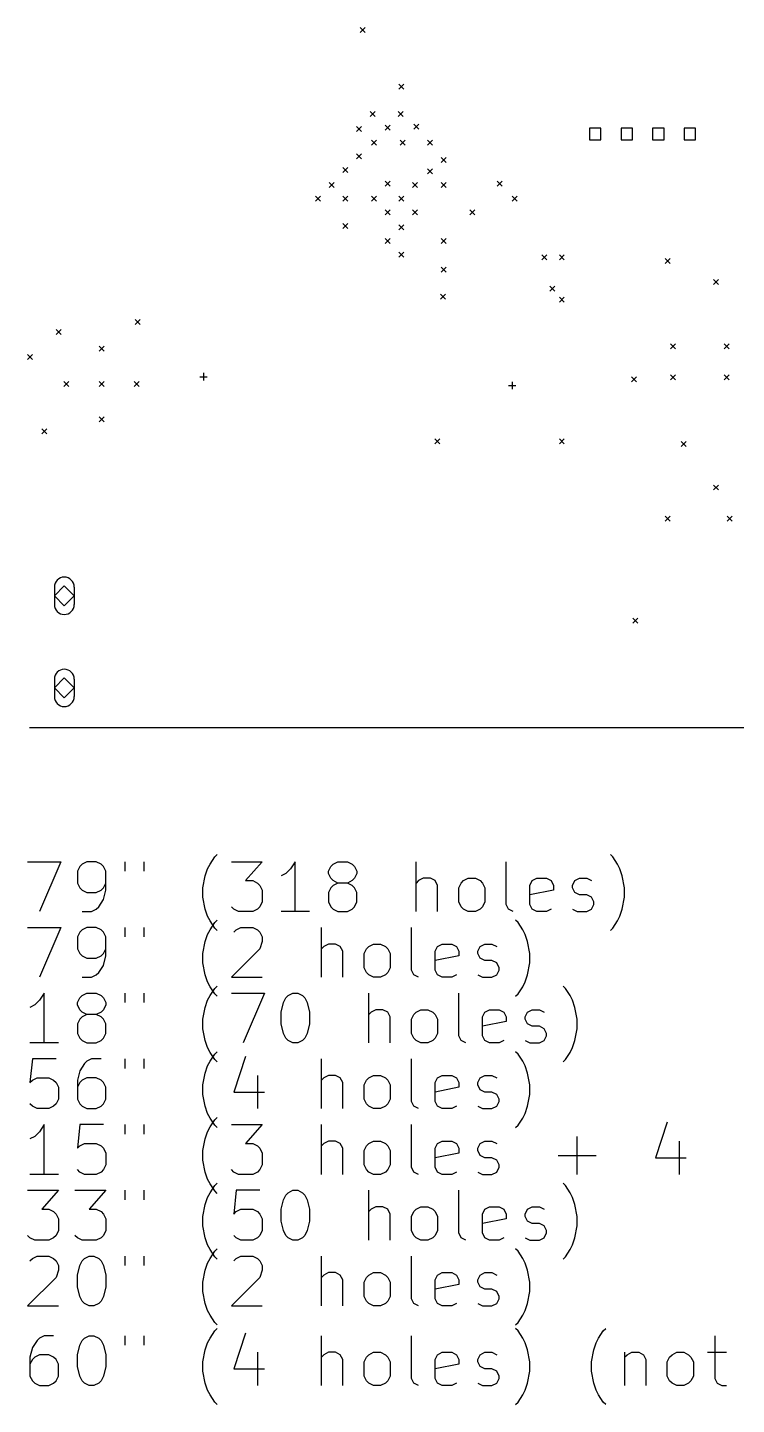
# Model space of a CAD drawing. Extents: x -2 to 85, y -27 to 85.
# Drawn here: x 28 to 56.5, y -27.2 to 28.1 of the extents above; entities that cross this region are included whole.
import ezdxf

# ---------------------------------------------------------------- set-up
doc = ezdxf.new("R2010")
doc.units = 0
doc.layers.add('BLACK', color=7, linetype='CONTINUOUS')

msp = doc.modelspace()

# ---------------------------------------------------------------- linework, layer by layer
at = {"layer": 'BLACK', "linetype": 'CONTINUOUS'}
for p, q in [((41.4, 28.125), (41.6, 27.925)), ((41.6, 28.125), (41.4, 27.925)), ((42.95, 25.85), (43.15, 25.65)), ((43.15, 25.85), (42.95, 25.65)), ((41.8, 24.75), (42, 24.55)), ((42, 24.75), (41.8, 24.55)), ((42.9265, 24.7503), (43.1265, 24.5503)), ((43.1265, 24.7503), (42.9265, 24.5503)), ((41.25, 24.15), (41.45, 23.95)), ((41.45, 24.15), (41.25, 23.95)), ((42.4, 24.2), (42.6, 24)), ((42.6, 24.2), (42.4, 24)), ((43.5563, 24.2382), (43.7563, 24.0382)), ((43.7563, 24.2382), (43.5563, 24.0382)), ((51.0698, 24.0798), (50.6102, 24.0798)), ((50.6102, 24.0798), (50.6102, 23.6202)), ((51.0698, 23.6202), (51.0698, 24.0798)), ((52.3398, 24.0798), (51.8802, 24.0798)), ((51.8802, 24.0798), (51.8802, 23.6202)), ((52.3398, 23.6202), (52.3398, 24.0798)), ((53.6098, 24.0798), (53.1502, 24.0798)), ((53.1502, 24.0798), (53.1502, 23.6202)), ((53.6098, 23.6202), (53.6098, 24.0798)), ((54.8798, 24.0798), (54.4202, 24.0798)), ((54.4202, 24.0798), (54.4202, 23.6202)), ((54.8798, 23.6202), (54.8798, 24.0798)), ((41.85, 23.6), (42.05, 23.4)), ((42.05, 23.6), (41.85, 23.4)), ((43, 23.6), (43.2, 23.4)), ((43.2, 23.6), (43, 23.4)), ((44.0993, 23.5993), (44.2993, 23.3993)), ((44.2993, 23.5993), (44.0993, 23.3993)), ((50.6102, 23.6202), (51.0698, 23.6202)), ((51.8802, 23.6202), (52.3398, 23.6202)), ((53.1502, 23.6202), (53.6098, 23.6202)), ((54.4202, 23.6202), (54.8798, 23.6202)), ((41.25, 23.05), (41.45, 22.85)), ((41.45, 23.05), (41.25, 22.85)), ((44.65, 22.9), (44.85, 22.7)), ((44.85, 22.9), (44.65, 22.7)), ((40.7, 22.5), (40.9, 22.3)), ((40.9, 22.5), (40.7, 22.3)), ((44.1, 22.45), (44.3, 22.25)), ((44.3, 22.45), (44.1, 22.25)), ((40.15, 21.9), (40.35, 21.7)), ((40.35, 21.9), (40.15, 21.7)), ((42.4, 21.95), (42.6, 21.75)), ((42.6, 21.95), (42.4, 21.75)), ((43.5, 21.9), (43.7, 21.7)), ((43.7, 21.9), (43.5, 21.7)), ((44.65, 21.9), (44.85, 21.7)), ((44.85, 21.9), (44.65, 21.7)), ((46.9, 21.95), (47.1, 21.75)), ((47.1, 21.95), (46.9, 21.75)), ((39.6, 21.35), (39.8, 21.15)), ((39.8, 21.35), (39.6, 21.15)), ((40.7, 21.35), (40.9, 21.15)), ((40.9, 21.35), (40.7, 21.15)), ((41.85, 21.35), (42.05, 21.15)), ((42.05, 21.35), (41.85, 21.15)), ((42.95, 21.35), (43.15, 21.15)), ((43.15, 21.35), (42.95, 21.15)), ((47.5, 21.35), (47.7, 21.15)), ((47.7, 21.35), (47.5, 21.15)), ((42.4, 20.8), (42.6, 20.6)), ((42.6, 20.8), (42.4, 20.6)), ((43.5, 20.8), (43.7, 20.6)), ((43.7, 20.8), (43.5, 20.6)), ((45.8, 20.8), (46, 20.6)), ((46, 20.8), (45.8, 20.6)), ((40.7, 20.25), (40.9, 20.05)), ((40.9, 20.25), (40.7, 20.05)), ((42.95, 20.2), (43.15, 20)), ((43.15, 20.2), (42.95, 20)), ((42.4, 19.65), (42.6, 19.45)), ((42.6, 19.65), (42.4, 19.45)), ((44.65, 19.65), (44.85, 19.45)), ((44.85, 19.65), (44.65, 19.45)), ((42.95, 19.1), (43.15, 18.9)), ((43.15, 19.1), (42.95, 18.9)), ((48.7, 18.9923), (48.9, 18.7923)), ((48.9, 18.9923), (48.7, 18.7923)), ((49.4, 18.9923), (49.6, 18.7923)), ((49.6, 18.9923), (49.4, 18.7923)), ((53.65, 18.85), (53.85, 18.65)), ((53.85, 18.85), (53.65, 18.65)), ((44.65, 18.5), (44.85, 18.3)), ((44.85, 18.5), (44.65, 18.3)), ((49.0204, 17.7339), (49.2204, 17.5339)), ((49.2204, 17.7339), (49.0204, 17.5339)), ((55.6, 18), (55.8, 17.8)), ((55.8, 18), (55.6, 17.8)), ((44.6212, 17.4208), (44.8212, 17.2208)), ((44.8212, 17.4208), (44.6212, 17.2208)), ((49.4, 17.3), (49.6, 17.1)), ((49.6, 17.3), (49.4, 17.1)), ((32.35, 16.4), (32.55, 16.2)), ((32.55, 16.4), (32.35, 16.2)), ((29.1777, 16), (29.3777, 15.8)), ((29.3777, 16), (29.1777, 15.8)), ((28.0219, 14.9908), (28.2219, 14.7908)), ((28.2219, 14.9908), (28.0219, 14.7908)), ((30.8968, 15.321), (31.0968, 15.121)), ((31.0968, 15.321), (30.8968, 15.121)), ((53.875, 15.425), (54.075, 15.225)), ((54.075, 15.425), (53.875, 15.225)), ((56.025, 15.425), (56.225, 15.225)), ((56.225, 15.425), (56.025, 15.225)), ((29.4826, 13.9068), (29.6826, 13.7068)), ((29.6826, 13.9068), (29.4826, 13.7068)), ((30.8968, 13.9068), (31.0968, 13.7068)), ((31.0968, 13.9068), (30.8968, 13.7068)), ((32.311, 13.9068), (32.511, 13.7068)), ((32.511, 13.9068), (32.311, 13.7068)), ((34.95, 14.1), (35.25, 14.1)), ((35.1, 14.25), (35.1, 13.95)), ((47.5, 13.9), (47.5, 13.6)), ((52.3027, 14.1), (52.5027, 13.9)), ((52.5027, 14.1), (52.3027, 13.9)), ((53.875, 14.175), (54.075, 13.975)), ((54.075, 14.175), (53.875, 13.975)), ((56.025, 14.175), (56.225, 13.975)), ((56.225, 14.175), (56.025, 13.975)), ((47.35, 13.75), (47.65, 13.75)), ((30.8968, 12.4925), (31.0968, 12.2925)), ((31.0968, 12.4925), (30.8968, 12.2925)), ((28.6, 12), (28.8, 11.8)), ((28.8, 12), (28.6, 11.8)), ((44.4, 11.6), (44.6, 11.4)), ((44.6, 11.6), (44.4, 11.4)), ((49.4, 11.6), (49.6, 11.4)), ((49.6, 11.6), (49.4, 11.4)), ((54.3, 11.5), (54.5, 11.3)), ((54.5, 11.5), (54.3, 11.3)), ((55.6, 9.75), (55.8, 9.55)), ((55.8, 9.75), (55.6, 9.55)), ((53.65, 8.5), (53.85, 8.3)), ((53.85, 8.5), (53.65, 8.3)), ((56.15, 8.5), (56.35, 8.3)), ((56.35, 8.5), (56.15, 8.3)), ((29.5, 5.7), (29.1, 5.3)), ((29.1, 5.65), (29.1, 4.95)), ((29.9, 5.3), (29.5, 5.7)), ((29.9, 5.65), (29.9, 4.95)), ((29.1, 5.3), (29.5, 4.9)), ((29.5, 4.9), (29.9, 5.3)), ((52.35, 4.4), (52.55, 4.2)), ((52.55, 4.4), (52.35, 4.2)), ((29.5, 2), (29.1, 1.6)), ((29.1, 1.95), (29.1, 1.25)), ((29.9, 1.6), (29.5, 2)), ((29.9, 1.95), (29.9, 1.25)), ((29.1, 1.6), (29.5, 1.2)), ((29.5, 1.2), (29.9, 1.6)), ((81, 0), (28.1, 0)), ((28.025, -5.37976), (29.3583, -5.37976)), ((29.3583, -5.37976), (28.5012, -7.37976)), ((30.2155, -5.475), (30.1202, -5.57024)), ((30.406, -5.37976), (30.2155, -5.475)), ((30.7869, -5.37976), (30.406, -5.37976)), ((30.9774, -5.475), (30.7869, -5.37976)), ((31.0726, -5.57024), (30.9774, -5.475)), ((31.9298, -5.37976), (31.9298, -5.76071)), ((32.6917, -5.37976), (32.6917, -5.76071)), ((35.2631, -5.66548), (35.3583, -5.475)), ((35.3583, -5.475), (35.5488, -5.18928)), ((35.5488, -5.18928), (35.644, -5.09405)), ((36.2155, -5.37976), (37.4536, -5.37976)), ((37.4536, -5.37976), (36.7869, -6.14167)), ((38.7869, -5.37976), (38.5964, -5.66548)), ((38.7869, -7.37976), (38.7869, -5.37976)), ((40.2155, -5.57024), (40.3107, -5.475)), ((40.3107, -5.475), (40.5012, -5.37976)), ((40.5012, -5.37976), (40.8821, -5.37976)), ((40.8821, -5.37976), (41.0726, -5.475)), ((41.0726, -5.475), (41.1679, -5.57024)), ((43.644, -7.37976), (43.644, -5.37976)), ((47.2631, -7.09405), (47.2631, -5.37976)), ((51.5488, -5.18928), (51.4536, -5.09405)), ((51.7393, -5.475), (51.5488, -5.18928)), ((51.8345, -5.66548), (51.7393, -5.475)), ((30.1202, -5.57024), (30.025, -5.76071)), ((30.025, -5.76071), (30.025, -6.2369)), ((31.1679, -5.76071), (31.0726, -5.57024)), ((31.1679, -6.52262), (31.1679, -5.76071)), ((35.0726, -6.42738), (35.1679, -5.95119)), ((35.1679, -5.95119), (35.2631, -5.66548)), ((38.406, -5.85595), (38.2155, -5.95119)), ((38.5964, -5.66548), (38.406, -5.85595)), ((40.1202, -5.76071), (40.2155, -5.57024)), ((40.1202, -5.85595), (40.1202, -5.76071)), ((40.2155, -6.04643), (40.1202, -5.85595)), ((40.3107, -6.14167), (40.2155, -6.04643)), ((41.1679, -6.04643), (41.0726, -6.14167)), ((41.1679, -5.57024), (41.2631, -5.76071)), ((41.2631, -5.85595), (41.1679, -6.04643)), ((41.2631, -5.76071), (41.2631, -5.85595)), ((43.9298, -6.04643), (43.7393, -6.14167)), ((44.2155, -6.04643), (43.9298, -6.04643)), ((44.406, -6.14167), (44.2155, -6.04643)), ((45.5488, -6.14167), (45.7393, -6.04643)), ((45.7393, -6.04643), (46.025, -6.04643)), ((46.025, -6.04643), (46.2155, -6.14167)), ((48.3107, -6.14167), (48.5012, -6.04643)), ((48.5012, -6.04643), (48.8821, -6.04643)), ((48.8821, -6.04643), (49.0726, -6.14167)), ((50.025, -6.14167), (50.2155, -6.04643)), ((50.2155, -6.04643), (50.5012, -6.04643)), ((50.5012, -6.04643), (50.6917, -6.14167)), ((51.9298, -5.95119), (51.8345, -5.66548)), ((52.025, -6.42738), (51.9298, -5.95119)), ((30.025, -6.2369), (30.1202, -6.42738)), ((30.1202, -6.42738), (30.2155, -6.52262)), ((30.2155, -6.52262), (30.406, -6.61786)), ((30.406, -6.61786), (30.7869, -6.61786)), ((30.7869, -6.61786), (30.9774, -6.52262)), ((30.9774, -6.52262), (31.0726, -6.42738)), ((31.0726, -6.42738), (31.1679, -6.2369)), ((31.0726, -6.90357), (31.1679, -6.52262)), ((35.0726, -6.80833), (35.0726, -6.42738)), ((36.7869, -6.14167), (37.0726, -6.14167)), ((37.0726, -6.14167), (37.2631, -6.2369)), ((37.2631, -6.2369), (37.3583, -6.33214)), ((37.3583, -6.33214), (37.4536, -6.52262)), ((37.4536, -6.52262), (37.4536, -6.99881)), ((40.2155, -6.42738), (40.1202, -6.61786)), ((40.1202, -6.61786), (40.1202, -6.99881)), ((40.3107, -6.33214), (40.2155, -6.42738)), ((40.5012, -6.2369), (40.3107, -6.14167)), ((40.5012, -6.2369), (40.3107, -6.33214)), ((40.8821, -6.2369), (40.5012, -6.2369)), ((41.0726, -6.14167), (40.8821, -6.2369)), ((41.0726, -6.33214), (40.8821, -6.2369)), ((41.1679, -6.42738), (41.0726, -6.33214)), ((41.2631, -6.61786), (41.1679, -6.42738)), ((41.2631, -6.99881), (41.2631, -6.61786)), ((43.7393, -6.14167), (43.644, -6.2369)), ((44.5012, -6.33214), (44.406, -6.14167)), ((44.5012, -7.37976), (44.5012, -6.33214)), ((45.3583, -6.42738), (45.4536, -6.2369)), ((45.3583, -6.99881), (45.3583, -6.42738)), ((45.4536, -6.2369), (45.5488, -6.14167)), ((46.2155, -6.14167), (46.3107, -6.2369)), ((46.3107, -6.2369), (46.406, -6.42738)), ((46.406, -6.42738), (46.406, -6.99881)), ((48.2155, -6.33214), (48.3107, -6.14167)), ((48.2155, -7.09405), (48.2155, -6.33214)), ((49.1679, -6.52262), (48.2155, -6.7131)), ((49.0726, -6.14167), (49.1679, -6.33214)), ((49.1679, -6.33214), (49.1679, -6.52262)), ((49.9298, -6.33214), (50.025, -6.14167)), ((49.9298, -6.42738), (49.9298, -6.33214)), ((50.025, -6.61786), (49.9298, -6.42738)), ((50.2155, -6.7131), (50.025, -6.61786)), ((52.025, -6.80833), (52.025, -6.42738)), ((30.7869, -7.28452), (30.8821, -7.18928)), ((30.8821, -7.18928), (31.0726, -6.90357)), ((35.1679, -7.28452), (35.0726, -6.80833)), ((36.3107, -7.28452), (36.2155, -7.18928)), ((37.3583, -7.18928), (37.2631, -7.28452)), ((37.4536, -6.99881), (37.3583, -7.18928)), ((40.1202, -6.99881), (40.2155, -7.18928)), ((40.2155, -7.18928), (40.3107, -7.28452)), ((41.0726, -7.28452), (41.1679, -7.18928)), ((41.1679, -7.18928), (41.2631, -6.99881)), ((45.4536, -7.18928), (45.3583, -6.99881)), ((45.5488, -7.28452), (45.4536, -7.18928)), ((46.3107, -7.18928), (46.2155, -7.28452)), ((46.406, -6.99881), (46.3107, -7.18928)), ((47.3583, -7.28452), (47.2631, -7.09405)), ((48.3107, -7.28452), (48.2155, -7.09405)), ((50.5012, -6.7131), (50.2155, -6.7131)), ((50.6917, -6.80833), (50.5012, -6.7131)), ((50.7869, -6.99881), (50.6917, -6.80833)), ((50.6917, -7.28452), (50.7869, -7.09405)), ((50.7869, -7.09405), (50.7869, -6.99881)), ((51.9298, -7.28452), (52.025, -6.80833)), ((30.2155, -7.37976), (30.5964, -7.37976)), ((30.5964, -7.37976), (30.7869, -7.28452)), ((35.2631, -7.57024), (35.1679, -7.28452)), ((35.3583, -7.76071), (35.2631, -7.57024)), ((35.5488, -7.82928), (35.644, -7.73405)), ((36.5012, -7.37976), (36.3107, -7.28452)), ((37.0726, -7.37976), (36.5012, -7.37976)), ((37.2631, -7.28452), (37.0726, -7.37976)), ((39.3583, -7.37976), (38.2155, -7.37976)), ((40.3107, -7.28452), (40.5012, -7.37976)), ((40.5012, -7.37976), (40.8821, -7.37976)), ((40.8821, -7.37976), (41.0726, -7.28452)), ((45.7393, -7.37976), (45.5488, -7.28452)), ((46.025, -7.37976), (45.7393, -7.37976)), ((46.2155, -7.28452), (46.025, -7.37976)), ((47.5488, -7.37976), (47.3583, -7.28452)), ((47.7393, -7.82928), (47.644, -7.73405)), ((48.5012, -7.37976), (48.3107, -7.28452)), ((48.8821, -7.37976), (48.5012, -7.37976)), ((49.0726, -7.28452), (48.8821, -7.37976)), ((49.9298, -7.28452), (50.1202, -7.37976)), ((50.1202, -7.37976), (50.5012, -7.37976)), ((50.5012, -7.37976), (50.6917, -7.28452)), ((51.7393, -7.76071), (51.8345, -7.57024)), ((51.8345, -7.57024), (51.9298, -7.28452)), ((28.025, -8.01976), (29.3583, -8.01976)), ((29.3583, -8.01976), (28.5012, -10.0198)), ((30.1202, -8.21024), (30.025, -8.40071)), ((30.2155, -8.115), (30.1202, -8.21024)), ((30.406, -8.01976), (30.2155, -8.115)), ((30.7869, -8.01976), (30.406, -8.01976)), ((30.9774, -8.115), (30.7869, -8.01976)), ((31.0726, -8.21024), (30.9774, -8.115)), ((31.1679, -8.40071), (31.0726, -8.21024)), ((31.9298, -8.01976), (31.9298, -8.40071)), ((32.6917, -8.01976), (32.6917, -8.40071)), ((35.2631, -8.30548), (35.3583, -8.115)), ((35.5488, -8.04643), (35.3583, -7.76071)), ((35.3583, -8.115), (35.5488, -7.82928)), ((35.644, -8.14167), (35.5488, -8.04643)), ((36.3107, -8.21024), (36.406, -8.115)), ((36.406, -8.115), (36.5964, -8.01976)), ((36.5964, -8.01976), (37.0726, -8.01976)), ((37.0726, -8.01976), (37.2631, -8.115)), ((37.2631, -8.115), (37.3583, -8.21024)), ((37.3583, -8.21024), (37.4536, -8.40071)), ((39.8345, -10.0198), (39.8345, -8.01976)), ((43.4536, -9.73405), (43.4536, -8.01976)), ((47.9298, -8.115), (47.7393, -7.82928)), ((48.025, -8.30548), (47.9298, -8.115)), ((51.4536, -8.14167), (51.5488, -8.04643)), ((51.5488, -8.04643), (51.7393, -7.76071)), ((30.025, -8.40071), (30.025, -8.8769)), ((31.1679, -9.16262), (31.1679, -8.40071)), ((35.0726, -9.06738), (35.1679, -8.59119)), ((35.1679, -8.59119), (35.2631, -8.30548)), ((37.4536, -8.59119), (37.3583, -8.8769)), ((37.4536, -8.40071), (37.4536, -8.59119)), ((39.9298, -8.78167), (39.8345, -8.8769)), ((40.1202, -8.68643), (39.9298, -8.78167)), ((40.406, -8.68643), (40.1202, -8.68643)), ((40.5964, -8.78167), (40.406, -8.68643)), ((40.6917, -8.97214), (40.5964, -8.78167)), ((41.644, -8.8769), (41.7393, -8.78167)), ((41.7393, -8.78167), (41.9298, -8.68643)), ((41.9298, -8.68643), (42.2155, -8.68643)), ((42.2155, -8.68643), (42.406, -8.78167)), ((42.406, -8.78167), (42.5012, -8.8769)), ((44.406, -8.97214), (44.5012, -8.78167)), ((44.5012, -8.78167), (44.6917, -8.68643)), ((44.6917, -8.68643), (45.0726, -8.68643)), ((45.0726, -8.68643), (45.2631, -8.78167)), ((45.2631, -8.78167), (45.3583, -8.97214)), ((46.1202, -8.97214), (46.2155, -8.78167)), ((46.2155, -8.78167), (46.406, -8.68643)), ((46.406, -8.68643), (46.6917, -8.68643)), ((46.6917, -8.68643), (46.8821, -8.78167)), ((48.1202, -8.59119), (48.025, -8.30548)), ((48.2155, -9.06738), (48.1202, -8.59119)), ((30.025, -8.8769), (30.1202, -9.06738)), ((30.1202, -9.06738), (30.2155, -9.16262)), ((30.2155, -9.16262), (30.406, -9.25786)), ((30.406, -9.25786), (30.7869, -9.25786)), ((30.7869, -9.25786), (30.9774, -9.16262)), ((30.9774, -9.16262), (31.0726, -9.06738)), ((31.0726, -9.06738), (31.1679, -8.8769)), ((31.0726, -9.54357), (31.1679, -9.16262)), ((35.0726, -9.44833), (35.0726, -9.06738)), ((37.3583, -8.8769), (36.2155, -10.0198)), ((40.6917, -10.0198), (40.6917, -8.97214)), ((41.5488, -9.06738), (41.644, -8.8769)), ((41.5488, -9.63881), (41.5488, -9.06738)), ((42.5012, -8.8769), (42.5964, -9.06738)), ((42.5964, -9.06738), (42.5964, -9.63881)), ((44.406, -9.73405), (44.406, -8.97214)), ((45.3583, -9.16262), (44.406, -9.35309)), ((45.3583, -8.97214), (45.3583, -9.16262)), ((46.1202, -9.06738), (46.1202, -8.97214)), ((46.2155, -9.25786), (46.1202, -9.06738)), ((46.406, -9.35309), (46.2155, -9.25786)), ((46.6917, -9.35309), (46.406, -9.35309)), ((46.8821, -9.44833), (46.6917, -9.35309)), ((48.2155, -9.44833), (48.2155, -9.06738)), ((30.5964, -10.0198), (30.7869, -9.92452)), ((30.7869, -9.92452), (30.8821, -9.82928)), ((30.8821, -9.82928), (31.0726, -9.54357)), ((35.1679, -9.92452), (35.0726, -9.44833)), ((35.2631, -10.2102), (35.1679, -9.92452)), ((41.644, -9.82928), (41.5488, -9.63881)), ((41.7393, -9.92452), (41.644, -9.82928)), ((41.9298, -10.0198), (41.7393, -9.92452)), ((42.406, -9.92452), (42.2155, -10.0198)), ((42.5012, -9.82928), (42.406, -9.92452)), ((42.5964, -9.63881), (42.5012, -9.82928)), ((43.5488, -9.92452), (43.4536, -9.73405)), ((43.7393, -10.0198), (43.5488, -9.92452)), ((44.5012, -9.92452), (44.406, -9.73405)), ((44.6917, -10.0198), (44.5012, -9.92452)), ((45.2631, -9.92452), (45.0726, -10.0198)), ((46.1202, -9.92452), (46.3107, -10.0198)), ((46.6917, -10.0198), (46.8821, -9.92452)), ((46.9774, -9.63881), (46.8821, -9.44833)), ((46.8821, -9.92452), (46.9774, -9.73405)), ((46.9774, -9.73405), (46.9774, -9.63881)), ((48.025, -10.2102), (48.1202, -9.92452)), ((48.1202, -9.92452), (48.2155, -9.44833)), ((30.2155, -10.0198), (30.5964, -10.0198)), ((35.3583, -10.4007), (35.2631, -10.2102)), ((35.5488, -10.6864), (35.3583, -10.4007)), ((35.3583, -10.755), (35.5488, -10.4693)), ((35.5488, -10.4693), (35.644, -10.374)), ((36.2155, -10.0198), (37.4536, -10.0198)), ((42.2155, -10.0198), (41.9298, -10.0198)), ((45.0726, -10.0198), (44.6917, -10.0198)), ((46.3107, -10.0198), (46.6917, -10.0198)), ((47.7393, -10.6864), (47.9298, -10.4007)), ((47.9298, -10.4007), (48.025, -10.2102)), ((49.644, -10.4693), (49.5488, -10.374)), ((49.8345, -10.755), (49.644, -10.4693)), ((28.5012, -10.9455), (28.3107, -11.136)), ((28.6917, -10.6598), (28.5012, -10.9455)), ((28.6917, -12.6598), (28.6917, -10.6598)), ((30.025, -11.0407), (30.1202, -10.8502)), ((30.025, -11.136), (30.025, -11.0407)), ((30.1202, -10.8502), (30.2155, -10.755)), ((30.2155, -10.755), (30.406, -10.6598)), ((30.406, -10.6598), (30.7869, -10.6598)), ((30.7869, -10.6598), (30.9774, -10.755)), ((30.9774, -10.755), (31.0726, -10.8502)), ((31.0726, -10.8502), (31.1679, -11.0407)), ((31.1679, -11.0407), (31.1679, -11.136)), ((31.9298, -10.6598), (31.9298, -11.0407)), ((32.6917, -10.6598), (32.6917, -11.0407)), ((35.1679, -11.2312), (35.2631, -10.9455)), ((35.2631, -10.9455), (35.3583, -10.755)), ((35.644, -10.7817), (35.5488, -10.6864)), ((36.2155, -10.6598), (37.5488, -10.6598)), ((37.5488, -10.6598), (36.6917, -12.6598)), ((38.2155, -11.4217), (38.3107, -11.0407)), ((38.3107, -11.0407), (38.406, -10.8502)), ((38.406, -10.8502), (38.5012, -10.755)), ((38.5012, -10.755), (38.6917, -10.6598)), ((38.6917, -10.6598), (38.8821, -10.6598)), ((38.8821, -10.6598), (39.0726, -10.755)), ((39.0726, -10.755), (39.1679, -10.8502)), ((39.1679, -10.8502), (39.2631, -11.0407)), ((39.2631, -11.0407), (39.3583, -11.4217)), ((41.7393, -12.6598), (41.7393, -10.6598)), ((45.3583, -12.374), (45.3583, -10.6598)), ((47.644, -10.7817), (47.7393, -10.6864)), ((49.9298, -10.9455), (49.8345, -10.755)), ((50.025, -11.2312), (49.9298, -10.9455)), ((28.3107, -11.136), (28.1202, -11.2312)), ((30.1202, -11.3264), (30.025, -11.136)), ((30.2155, -11.4217), (30.1202, -11.3264)), ((30.2155, -11.6121), (30.1202, -11.7074)), ((30.406, -11.5169), (30.2155, -11.4217)), ((30.406, -11.5169), (30.2155, -11.6121)), ((30.7869, -11.5169), (30.406, -11.5169)), ((30.9774, -11.4217), (30.7869, -11.5169)), ((30.9774, -11.6121), (30.7869, -11.5169)), ((31.0726, -11.3264), (30.9774, -11.4217)), ((31.0726, -11.7074), (30.9774, -11.6121)), ((31.1679, -11.136), (31.0726, -11.3264)), ((35.0726, -11.7074), (35.1679, -11.2312)), ((38.2155, -11.8979), (38.2155, -11.4217)), ((39.3583, -11.4217), (39.3583, -11.8979)), ((41.8345, -11.4217), (41.7393, -11.5169)), ((42.025, -11.3264), (41.8345, -11.4217)), ((42.3107, -11.3264), (42.025, -11.3264)), ((42.5012, -11.4217), (42.3107, -11.3264)), ((42.5964, -11.6121), (42.5012, -11.4217)), ((42.5964, -12.6598), (42.5964, -11.6121)), ((43.4536, -11.7074), (43.5488, -11.5169)), ((43.5488, -11.5169), (43.644, -11.4217)), ((43.644, -11.4217), (43.8345, -11.3264)), ((43.8345, -11.3264), (44.1202, -11.3264)), ((44.1202, -11.3264), (44.3107, -11.4217)), ((44.3107, -11.4217), (44.406, -11.5169)), ((44.406, -11.5169), (44.5012, -11.7074)), ((46.3107, -11.6121), (46.406, -11.4217)), ((46.3107, -12.374), (46.3107, -11.6121)), ((46.406, -11.4217), (46.5964, -11.3264)), ((46.5964, -11.3264), (46.9774, -11.3264)), ((46.9774, -11.3264), (47.1679, -11.4217)), ((47.1679, -11.4217), (47.2631, -11.6121)), ((47.2631, -11.6121), (47.2631, -11.8026)), ((48.025, -11.6121), (48.1202, -11.4217)), ((48.025, -11.7074), (48.025, -11.6121)), ((48.1202, -11.4217), (48.3107, -11.3264)), ((48.3107, -11.3264), (48.5964, -11.3264)), ((48.5964, -11.3264), (48.7869, -11.4217)), ((50.1202, -11.7074), (50.025, -11.2312)), ((30.1202, -11.7074), (30.025, -11.8979)), ((30.025, -11.8979), (30.025, -12.2788)), ((31.1679, -11.8979), (31.0726, -11.7074)), ((31.1679, -12.2788), (31.1679, -11.8979)), ((35.0726, -12.0883), (35.0726, -11.7074)), ((35.1679, -12.5645), (35.0726, -12.0883)), ((38.3107, -12.2788), (38.2155, -11.8979)), ((39.3583, -11.8979), (39.2631, -12.2788)), ((43.4536, -12.2788), (43.4536, -11.7074)), ((44.5012, -11.7074), (44.5012, -12.2788)), ((47.2631, -11.8026), (46.3107, -11.9931)), ((48.1202, -11.8979), (48.025, -11.7074)), ((48.3107, -11.9931), (48.1202, -11.8979)), ((48.5964, -11.9931), (48.3107, -11.9931)), ((48.7869, -12.0883), (48.5964, -11.9931)), ((48.8821, -12.2788), (48.7869, -12.0883)), ((50.025, -12.5645), (50.1202, -12.0883)), ((50.1202, -12.0883), (50.1202, -11.7074)), ((29.2631, -12.6598), (28.1202, -12.6598)), ((30.025, -12.2788), (30.1202, -12.4693)), ((30.1202, -12.4693), (30.2155, -12.5645)), ((30.2155, -12.5645), (30.406, -12.6598)), ((30.406, -12.6598), (30.7869, -12.6598)), ((30.7869, -12.6598), (30.9774, -12.5645)), ((30.9774, -12.5645), (31.0726, -12.4693)), ((31.0726, -12.4693), (31.1679, -12.2788)), ((35.2631, -12.8502), (35.1679, -12.5645)), ((38.406, -12.4693), (38.3107, -12.2788)), ((38.5012, -12.5645), (38.406, -12.4693)), ((38.6917, -12.6598), (38.5012, -12.5645)), ((38.8821, -12.6598), (38.6917, -12.6598)), ((39.0726, -12.5645), (38.8821, -12.6598)), ((39.1679, -12.4693), (39.0726, -12.5645)), ((39.2631, -12.2788), (39.1679, -12.4693)), ((43.5488, -12.4693), (43.4536, -12.2788)), ((43.644, -12.5645), (43.5488, -12.4693)), ((43.8345, -12.6598), (43.644, -12.5645)), ((44.1202, -12.6598), (43.8345, -12.6598)), ((44.3107, -12.5645), (44.1202, -12.6598)), ((44.406, -12.4693), (44.3107, -12.5645)), ((44.5012, -12.2788), (44.406, -12.4693)), ((45.4536, -12.5645), (45.3583, -12.374)), ((45.644, -12.6598), (45.4536, -12.5645)), ((46.406, -12.5645), (46.3107, -12.374)), ((46.5964, -12.6598), (46.406, -12.5645)), ((46.9774, -12.6598), (46.5964, -12.6598)), ((47.1679, -12.5645), (46.9774, -12.6598)), ((48.025, -12.5645), (48.2155, -12.6598)), ((48.2155, -12.6598), (48.5964, -12.6598)), ((48.5964, -12.6598), (48.7869, -12.5645)), ((48.7869, -12.5645), (48.8821, -12.374)), ((48.8821, -12.374), (48.8821, -12.2788)), ((49.9298, -12.8502), (50.025, -12.5645)), ((35.3583, -13.0407), (35.2631, -12.8502)), ((35.5488, -13.3264), (35.3583, -13.0407)), ((35.3583, -13.395), (35.5488, -13.1093)), ((35.5488, -13.1093), (35.644, -13.014)), ((36.7869, -13.2045), (36.3107, -14.6331)), ((47.7393, -13.1093), (47.644, -13.014)), ((47.9298, -13.395), (47.7393, -13.1093)), ((49.644, -13.3264), (49.8345, -13.0407)), ((49.8345, -13.0407), (49.9298, -12.8502)), ((28.2155, -13.2998), (28.1202, -14.2521)), ((29.1679, -13.2998), (28.2155, -13.2998)), ((30.1202, -13.776), (30.025, -14.1569)), ((30.3107, -13.4902), (30.1202, -13.776)), ((30.406, -13.395), (30.3107, -13.4902)), ((30.5964, -13.2998), (30.406, -13.395)), ((30.9774, -13.2998), (30.5964, -13.2998)), ((31.9298, -13.2998), (31.9298, -13.6807)), ((32.6917, -13.2998), (32.6917, -13.6807)), ((35.1679, -13.8712), (35.2631, -13.5855)), ((35.2631, -13.5855), (35.3583, -13.395)), ((35.644, -13.4217), (35.5488, -13.3264)), ((39.8345, -15.2998), (39.8345, -13.2998)), ((43.4536, -15.014), (43.4536, -13.2998)), ((48.025, -13.5855), (47.9298, -13.395)), ((48.1202, -13.8712), (48.025, -13.5855)), ((49.5488, -13.4217), (49.644, -13.3264)), ((28.1202, -14.2521), (28.2155, -14.1569)), ((28.2155, -14.1569), (28.406, -14.0617)), ((28.406, -14.0617), (28.8821, -14.0617)), ((28.8821, -14.0617), (29.0726, -14.1569)), ((29.0726, -14.1569), (29.1679, -14.2521)), ((29.1679, -14.2521), (29.2631, -14.4426)), ((30.025, -14.1569), (30.025, -14.9188)), ((30.1202, -14.2521), (30.025, -14.4426)), ((30.2155, -14.1569), (30.1202, -14.2521)), ((30.406, -14.0617), (30.2155, -14.1569)), ((30.7869, -14.0617), (30.406, -14.0617)), ((30.9774, -14.1569), (30.7869, -14.0617)), ((31.0726, -14.2521), (30.9774, -14.1569)), ((31.1679, -14.4426), (31.0726, -14.2521)), ((35.0726, -14.3474), (35.1679, -13.8712)), ((35.0726, -14.7283), (35.0726, -14.3474)), ((37.2631, -13.9664), (37.2631, -15.2998)), ((39.9298, -14.0617), (39.8345, -14.1569)), ((40.1202, -13.9664), (39.9298, -14.0617)), ((40.406, -13.9664), (40.1202, -13.9664)), ((40.5964, -14.0617), (40.406, -13.9664)), ((40.6917, -14.2521), (40.5964, -14.0617)), ((40.6917, -15.2998), (40.6917, -14.2521)), ((41.5488, -14.3474), (41.644, -14.1569)), ((41.5488, -14.9188), (41.5488, -14.3474)), ((41.644, -14.1569), (41.7393, -14.0617)), ((41.7393, -14.0617), (41.9298, -13.9664)), ((41.9298, -13.9664), (42.2155, -13.9664)), ((42.2155, -13.9664), (42.406, -14.0617)), ((42.406, -14.0617), (42.5012, -14.1569)), ((42.5012, -14.1569), (42.5964, -14.3474)), ((42.5964, -14.3474), (42.5964, -14.9188)), ((44.406, -14.2521), (44.5012, -14.0617)), ((44.406, -15.014), (44.406, -14.2521)), ((44.5012, -14.0617), (44.6917, -13.9664)), ((44.6917, -13.9664), (45.0726, -13.9664)), ((45.0726, -13.9664), (45.2631, -14.0617)), ((45.2631, -14.0617), (45.3583, -14.2521)), ((45.3583, -14.2521), (45.3583, -14.4426)), ((46.1202, -14.2521), (46.2155, -14.0617)), ((46.1202, -14.3474), (46.1202, -14.2521)), ((46.2155, -14.5379), (46.1202, -14.3474)), ((46.2155, -14.0617), (46.406, -13.9664)), ((46.406, -13.9664), (46.6917, -13.9664)), ((46.6917, -13.9664), (46.8821, -14.0617)), ((48.2155, -14.3474), (48.1202, -13.8712)), ((48.2155, -14.7283), (48.2155, -14.3474)), ((29.2631, -14.9188), (29.1679, -15.1093)), ((29.2631, -14.4426), (29.2631, -14.9188)), ((30.025, -14.9188), (30.1202, -15.1093)), ((31.0726, -15.1093), (31.1679, -14.9188)), ((31.1679, -14.9188), (31.1679, -14.4426)), ((35.1679, -15.2045), (35.0726, -14.7283)), ((36.3107, -14.6331), (37.5488, -14.6331)), ((41.644, -15.1093), (41.5488, -14.9188)), ((42.5964, -14.9188), (42.5012, -15.1093)), ((45.3583, -14.4426), (44.406, -14.6331)), ((46.406, -14.6331), (46.2155, -14.5379)), ((46.6917, -14.6331), (46.406, -14.6331)), ((46.8821, -14.7283), (46.6917, -14.6331)), ((46.9774, -14.9188), (46.8821, -14.7283)), ((46.9774, -15.014), (46.9774, -14.9188)), ((48.1202, -15.2045), (48.2155, -14.7283)), ((28.2155, -15.2045), (28.1202, -15.1093)), ((28.406, -15.2998), (28.2155, -15.2045)), ((28.8821, -15.2998), (28.406, -15.2998)), ((29.0726, -15.2045), (28.8821, -15.2998)), ((29.1679, -15.1093), (29.0726, -15.2045)), ((30.1202, -15.1093), (30.2155, -15.2045)), ((30.2155, -15.2045), (30.406, -15.2998)), ((30.406, -15.2998), (30.7869, -15.2998)), ((30.7869, -15.2998), (30.9774, -15.2045)), ((30.9774, -15.2045), (31.0726, -15.1093)), ((35.2631, -15.4902), (35.1679, -15.2045)), ((41.7393, -15.2045), (41.644, -15.1093)), ((41.9298, -15.2998), (41.7393, -15.2045)), ((42.2155, -15.2998), (41.9298, -15.2998)), ((42.406, -15.2045), (42.2155, -15.2998)), ((42.5012, -15.1093), (42.406, -15.2045)), ((43.5488, -15.2045), (43.4536, -15.014)), ((43.7393, -15.2998), (43.5488, -15.2045)), ((44.5012, -15.2045), (44.406, -15.014)), ((44.6917, -15.2998), (44.5012, -15.2045)), ((45.0726, -15.2998), (44.6917, -15.2998)), ((45.2631, -15.2045), (45.0726, -15.2998)), ((46.1202, -15.2045), (46.3107, -15.2998)), ((46.3107, -15.2998), (46.6917, -15.2998)), ((46.6917, -15.2998), (46.8821, -15.2045)), ((46.8821, -15.2045), (46.9774, -15.014)), ((48.025, -15.4902), (48.1202, -15.2045)), ((28.6917, -15.9398), (28.5012, -16.2255)), ((28.6917, -17.9398), (28.6917, -15.9398)), ((30.1202, -15.9398), (30.025, -16.8921)), ((31.0726, -15.9398), (30.1202, -15.9398)), ((31.9298, -15.9398), (31.9298, -16.3207)), ((32.6917, -15.9398), (32.6917, -16.3207)), ((35.3583, -15.6807), (35.2631, -15.4902)), ((35.2631, -16.2255), (35.3583, -16.035)), ((35.5488, -15.9664), (35.3583, -15.6807)), ((35.3583, -16.035), (35.5488, -15.7493)), ((35.5488, -15.7493), (35.644, -15.654)), ((35.644, -16.0617), (35.5488, -15.9664)), ((36.2155, -15.9398), (37.4536, -15.9398)), ((37.4536, -15.9398), (36.7869, -16.7017)), ((39.8345, -17.9398), (39.8345, -15.9398)), ((43.4536, -17.654), (43.4536, -15.9398)), ((47.644, -16.0617), (47.7393, -15.9664)), ((47.7393, -15.9664), (47.9298, -15.6807)), ((47.9298, -15.6807), (48.025, -15.4902)), ((53.7393, -15.8445), (53.2631, -17.2731)), ((28.3107, -16.416), (28.1202, -16.5112)), ((28.5012, -16.2255), (28.3107, -16.416)), ((35.0726, -16.9874), (35.1679, -16.5112)), ((35.1679, -16.5112), (35.2631, -16.2255)), ((50.1202, -17.9398), (50.1202, -16.416)), ((30.025, -16.8921), (30.1202, -16.7969)), ((30.1202, -16.7969), (30.3107, -16.7017)), ((30.3107, -16.7017), (30.7869, -16.7017)), ((30.7869, -16.7017), (30.9774, -16.7969)), ((30.9774, -16.7969), (31.0726, -16.8921)), ((31.0726, -16.8921), (31.1679, -17.0826)), ((31.1679, -17.0826), (31.1679, -17.5588)), ((35.0726, -17.3683), (35.0726, -16.9874)), ((36.7869, -16.7017), (37.0726, -16.7017)), ((37.0726, -16.7017), (37.2631, -16.7969)), ((37.2631, -16.7969), (37.3583, -16.8921)), ((37.3583, -16.8921), (37.4536, -17.0826)), ((37.4536, -17.0826), (37.4536, -17.5588)), ((39.9298, -16.7017), (39.8345, -16.7969)), ((40.1202, -16.6064), (39.9298, -16.7017)), ((40.406, -16.6064), (40.1202, -16.6064)), ((40.5964, -16.7017), (40.406, -16.6064)), ((40.6917, -16.8921), (40.5964, -16.7017)), ((40.6917, -17.9398), (40.6917, -16.8921)), ((41.5488, -16.9874), (41.644, -16.7969)), ((41.5488, -17.5588), (41.5488, -16.9874)), ((41.644, -16.7969), (41.7393, -16.7017)), ((41.7393, -16.7017), (41.9298, -16.6064)), ((41.9298, -16.6064), (42.2155, -16.6064)), ((42.2155, -16.6064), (42.406, -16.7017)), ((42.406, -16.7017), (42.5012, -16.7969)), ((42.5012, -16.7969), (42.5964, -16.9874)), ((42.5964, -16.9874), (42.5964, -17.5588)), ((44.406, -16.8921), (44.5012, -16.7017)), ((44.406, -17.654), (44.406, -16.8921)), ((45.3583, -17.0826), (44.406, -17.2731)), ((44.5012, -16.7017), (44.6917, -16.6064)), ((44.6917, -16.6064), (45.0726, -16.6064)), ((45.0726, -16.6064), (45.2631, -16.7017)), ((45.2631, -16.7017), (45.3583, -16.8921)), ((45.3583, -16.8921), (45.3583, -17.0826)), ((46.1202, -16.8921), (46.2155, -16.7017)), ((46.1202, -16.9874), (46.1202, -16.8921)), ((46.2155, -17.1779), (46.1202, -16.9874)), ((46.2155, -16.7017), (46.406, -16.6064)), ((46.406, -16.6064), (46.6917, -16.6064)), ((46.6917, -16.6064), (46.8821, -16.7017)), ((54.2155, -16.6064), (54.2155, -17.9398)), ((31.1679, -17.5588), (31.0726, -17.7493)), ((35.1679, -17.8445), (35.0726, -17.3683)), ((37.4536, -17.5588), (37.3583, -17.7493)), ((41.644, -17.7493), (41.5488, -17.5588)), ((42.5964, -17.5588), (42.5012, -17.7493)), ((43.5488, -17.8445), (43.4536, -17.654)), ((44.5012, -17.8445), (44.406, -17.654)), ((46.406, -17.2731), (46.2155, -17.1779)), ((46.6917, -17.2731), (46.406, -17.2731)), ((46.8821, -17.3683), (46.6917, -17.2731)), ((46.9774, -17.5588), (46.8821, -17.3683)), ((46.8821, -17.8445), (46.9774, -17.654)), ((46.9774, -17.654), (46.9774, -17.5588)), ((49.3583, -17.1779), (50.8821, -17.1779)), ((53.2631, -17.2731), (54.5012, -17.2731)), ((29.2631, -17.9398), (28.1202, -17.9398)), ((30.1202, -17.8445), (30.025, -17.7493)), ((30.3107, -17.9398), (30.1202, -17.8445)), ((30.7869, -17.9398), (30.3107, -17.9398)), ((30.9774, -17.8445), (30.7869, -17.9398)), ((31.0726, -17.7493), (30.9774, -17.8445)), ((35.2631, -18.1302), (35.1679, -17.8445)), ((35.3583, -18.3207), (35.2631, -18.1302)), ((36.3107, -17.8445), (36.2155, -17.7493)), ((36.5012, -17.9398), (36.3107, -17.8445)), ((37.0726, -17.9398), (36.5012, -17.9398)), ((37.2631, -17.8445), (37.0726, -17.9398)), ((37.3583, -17.7493), (37.2631, -17.8445)), ((41.7393, -17.8445), (41.644, -17.7493)), ((41.9298, -17.9398), (41.7393, -17.8445)), ((42.2155, -17.9398), (41.9298, -17.9398)), ((42.406, -17.8445), (42.2155, -17.9398)), ((42.5012, -17.7493), (42.406, -17.8445)), ((43.7393, -17.9398), (43.5488, -17.8445)), ((44.6917, -17.9398), (44.5012, -17.8445)), ((45.0726, -17.9398), (44.6917, -17.9398)), ((45.2631, -17.8445), (45.0726, -17.9398)), ((46.1202, -17.8445), (46.3107, -17.9398)), ((46.3107, -17.9398), (46.6917, -17.9398)), ((46.6917, -17.9398), (46.8821, -17.8445)), ((28.025, -18.5798), (29.2631, -18.5798)), ((29.2631, -18.5798), (28.5964, -19.3417)), ((29.9298, -18.5798), (31.1679, -18.5798)), ((31.1679, -18.5798), (30.5012, -19.3417)), ((31.9298, -18.5798), (31.9298, -18.9607)), ((32.6917, -18.5798), (32.6917, -18.9607)), ((35.2631, -18.8655), (35.3583, -18.675)), ((35.5488, -18.6064), (35.3583, -18.3207)), ((35.3583, -18.675), (35.5488, -18.3893)), ((35.5488, -18.3893), (35.644, -18.294)), ((35.644, -18.7017), (35.5488, -18.6064)), ((36.406, -18.5798), (36.3107, -19.5321)), ((37.3583, -18.5798), (36.406, -18.5798)), ((38.3107, -18.9607), (38.406, -18.7702)), ((38.406, -18.7702), (38.5012, -18.675)), ((38.5012, -18.675), (38.6917, -18.5798)), ((38.6917, -18.5798), (38.8821, -18.5798)), ((38.8821, -18.5798), (39.0726, -18.675)), ((39.0726, -18.675), (39.1679, -18.7702)), ((39.1679, -18.7702), (39.2631, -18.9607)), ((41.7393, -20.5798), (41.7393, -18.5798)), ((45.3583, -20.294), (45.3583, -18.5798)), ((49.644, -18.3893), (49.5488, -18.294)), ((49.8345, -18.675), (49.644, -18.3893)), ((49.9298, -18.8655), (49.8345, -18.675)), ((28.5964, -19.3417), (28.8821, -19.3417)), ((28.8821, -19.3417), (29.0726, -19.4369)), ((30.5012, -19.3417), (30.7869, -19.3417)), ((30.7869, -19.3417), (30.9774, -19.4369)), ((35.0726, -19.6274), (35.1679, -19.1512)), ((35.1679, -19.1512), (35.2631, -18.8655)), ((36.406, -19.4369), (36.5964, -19.3417)), ((36.5964, -19.3417), (37.0726, -19.3417)), ((37.0726, -19.3417), (37.2631, -19.4369)), ((38.2155, -19.3417), (38.3107, -18.9607)), ((38.2155, -19.8179), (38.2155, -19.3417)), ((39.2631, -18.9607), (39.3583, -19.3417)), ((39.3583, -19.3417), (39.3583, -19.8179)), ((41.8345, -19.3417), (41.7393, -19.4369)), ((42.025, -19.2464), (41.8345, -19.3417)), ((42.3107, -19.2464), (42.025, -19.2464)), ((42.5012, -19.3417), (42.3107, -19.2464)), ((42.5964, -19.5321), (42.5012, -19.3417)), ((43.5488, -19.4369), (43.644, -19.3417)), ((43.644, -19.3417), (43.8345, -19.2464)), ((43.8345, -19.2464), (44.1202, -19.2464)), ((44.1202, -19.2464), (44.3107, -19.3417)), ((44.3107, -19.3417), (44.406, -19.4369)), ((46.3107, -19.5321), (46.406, -19.3417)), ((46.406, -19.3417), (46.5964, -19.2464)), ((46.5964, -19.2464), (46.9774, -19.2464)), ((46.9774, -19.2464), (47.1679, -19.3417)), ((47.1679, -19.3417), (47.2631, -19.5321)), ((48.025, -19.5321), (48.1202, -19.3417)), ((48.1202, -19.3417), (48.3107, -19.2464)), ((48.3107, -19.2464), (48.5964, -19.2464)), ((48.5964, -19.2464), (48.7869, -19.3417)), ((50.025, -19.1512), (49.9298, -18.8655)), ((50.1202, -19.6274), (50.025, -19.1512)), ((29.0726, -19.4369), (29.1679, -19.5321)), ((29.1679, -19.5321), (29.2631, -19.7226)), ((29.2631, -19.7226), (29.2631, -20.1988)), ((30.9774, -19.4369), (31.0726, -19.5321)), ((31.0726, -19.5321), (31.1679, -19.7226)), ((31.1679, -19.7226), (31.1679, -20.1988)), ((35.0726, -20.0083), (35.0726, -19.6274)), ((36.3107, -19.5321), (36.406, -19.4369)), ((37.2631, -19.4369), (37.3583, -19.5321)), ((37.3583, -19.5321), (37.4536, -19.7226)), ((37.4536, -19.7226), (37.4536, -20.1988)), ((38.3107, -20.1988), (38.2155, -19.8179)), ((39.3583, -19.8179), (39.2631, -20.1988)), ((42.5964, -20.5798), (42.5964, -19.5321)), ((43.4536, -19.6274), (43.5488, -19.4369)), ((43.4536, -20.1988), (43.4536, -19.6274)), ((44.406, -19.4369), (44.5012, -19.6274)), ((44.5012, -19.6274), (44.5012, -20.1988)), ((46.3107, -20.294), (46.3107, -19.5321)), ((47.2631, -19.7226), (46.3107, -19.9131)), ((47.2631, -19.5321), (47.2631, -19.7226)), ((48.025, -19.6274), (48.025, -19.5321)), ((48.1202, -19.8179), (48.025, -19.6274)), ((48.3107, -19.9131), (48.1202, -19.8179)), ((50.1202, -20.0083), (50.1202, -19.6274)), ((28.1202, -20.4845), (28.025, -20.3893)), ((29.1679, -20.3893), (29.0726, -20.4845)), ((29.2631, -20.1988), (29.1679, -20.3893)), ((30.025, -20.4845), (29.9298, -20.3893)), ((31.0726, -20.3893), (30.9774, -20.4845)), ((31.1679, -20.1988), (31.0726, -20.3893)), ((35.1679, -20.4845), (35.0726, -20.0083)), ((36.406, -20.4845), (36.3107, -20.3893)), ((37.3583, -20.3893), (37.2631, -20.4845)), ((37.4536, -20.1988), (37.3583, -20.3893)), ((38.406, -20.3893), (38.3107, -20.1988)), ((38.5012, -20.4845), (38.406, -20.3893)), ((39.1679, -20.3893), (39.0726, -20.4845)), ((39.2631, -20.1988), (39.1679, -20.3893)), ((43.5488, -20.3893), (43.4536, -20.1988)), ((43.644, -20.4845), (43.5488, -20.3893)), ((44.406, -20.3893), (44.3107, -20.4845)), ((44.5012, -20.1988), (44.406, -20.3893)), ((45.4536, -20.4845), (45.3583, -20.294)), ((46.406, -20.4845), (46.3107, -20.294)), ((48.5964, -19.9131), (48.3107, -19.9131)), ((48.7869, -20.0083), (48.5964, -19.9131)), ((48.8821, -20.1988), (48.7869, -20.0083)), ((48.7869, -20.4845), (48.8821, -20.294)), ((48.8821, -20.294), (48.8821, -20.1988)), ((50.025, -20.4845), (50.1202, -20.0083)), ((28.3107, -20.5798), (28.1202, -20.4845)), ((28.8821, -20.5798), (28.3107, -20.5798)), ((29.0726, -20.4845), (28.8821, -20.5798)), ((30.2155, -20.5798), (30.025, -20.4845)), ((30.7869, -20.5798), (30.2155, -20.5798)), ((30.9774, -20.4845), (30.7869, -20.5798)), ((35.2631, -20.7702), (35.1679, -20.4845)), ((35.3583, -20.9607), (35.2631, -20.7702)), ((35.5488, -21.2464), (35.3583, -20.9607)), ((35.5488, -21.0293), (35.644, -20.934)), ((36.5964, -20.5798), (36.406, -20.4845)), ((37.0726, -20.5798), (36.5964, -20.5798)), ((37.2631, -20.4845), (37.0726, -20.5798)), ((38.6917, -20.5798), (38.5012, -20.4845)), ((38.8821, -20.5798), (38.6917, -20.5798)), ((39.0726, -20.4845), (38.8821, -20.5798)), ((43.8345, -20.5798), (43.644, -20.4845)), ((44.1202, -20.5798), (43.8345, -20.5798)), ((44.3107, -20.4845), (44.1202, -20.5798)), ((45.644, -20.5798), (45.4536, -20.4845)), ((46.5964, -20.5798), (46.406, -20.4845)), ((46.9774, -20.5798), (46.5964, -20.5798)), ((47.1679, -20.4845), (46.9774, -20.5798)), ((47.7393, -21.0293), (47.644, -20.934)), ((48.025, -20.4845), (48.2155, -20.5798)), ((48.2155, -20.5798), (48.5964, -20.5798)), ((48.5964, -20.5798), (48.7869, -20.4845)), ((49.644, -21.2464), (49.8345, -20.9607)), ((49.8345, -20.9607), (49.9298, -20.7702)), ((49.9298, -20.7702), (50.025, -20.4845)), ((28.1202, -21.4102), (28.2155, -21.315)), ((28.2155, -21.315), (28.406, -21.2198)), ((28.406, -21.2198), (28.8821, -21.2198)), ((28.8821, -21.2198), (29.0726, -21.315)), ((29.0726, -21.315), (29.1679, -21.4102)), ((29.1679, -21.4102), (29.2631, -21.6007)), ((30.1202, -21.6007), (30.2155, -21.4102)), ((30.2155, -21.4102), (30.3107, -21.315)), ((30.3107, -21.315), (30.5012, -21.2198)), ((30.5012, -21.2198), (30.6917, -21.2198)), ((30.6917, -21.2198), (30.8821, -21.315)), ((30.8821, -21.315), (30.9774, -21.4102)), ((30.9774, -21.4102), (31.0726, -21.6007)), ((31.9298, -21.2198), (31.9298, -21.6007)), ((32.6917, -21.2198), (32.6917, -21.6007)), ((35.1679, -21.7912), (35.2631, -21.5055)), ((35.2631, -21.5055), (35.3583, -21.315)), ((35.3583, -21.315), (35.5488, -21.0293)), ((35.644, -21.3417), (35.5488, -21.2464)), ((36.3107, -21.4102), (36.406, -21.315)), ((36.406, -21.315), (36.5964, -21.2198)), ((36.5964, -21.2198), (37.0726, -21.2198)), ((37.0726, -21.2198), (37.2631, -21.315)), ((37.2631, -21.315), (37.3583, -21.4102)), ((37.3583, -21.4102), (37.4536, -21.6007)), ((39.8345, -23.2198), (39.8345, -21.2198)), ((43.4536, -22.934), (43.4536, -21.2198)), ((47.9298, -21.315), (47.7393, -21.0293)), ((48.025, -21.5055), (47.9298, -21.315)), ((48.1202, -21.7912), (48.025, -21.5055)), ((49.5488, -21.3417), (49.644, -21.2464)), ((29.1679, -22.0769), (28.025, -23.2198)), ((29.2631, -21.7912), (29.1679, -22.0769)), ((29.2631, -21.6007), (29.2631, -21.7912)), ((30.025, -21.9817), (30.1202, -21.6007)), ((30.025, -22.4579), (30.025, -21.9817)), ((31.0726, -21.6007), (31.1679, -21.9817)), ((31.1679, -21.9817), (31.1679, -22.4579)), ((35.0726, -22.2674), (35.1679, -21.7912)), ((37.3583, -22.0769), (36.2155, -23.2198)), ((37.4536, -21.7912), (37.3583, -22.0769)), ((37.4536, -21.6007), (37.4536, -21.7912)), ((39.9298, -21.9817), (39.8345, -22.0769)), ((40.1202, -21.8864), (39.9298, -21.9817)), ((40.406, -21.8864), (40.1202, -21.8864)), ((40.5964, -21.9817), (40.406, -21.8864)), ((40.6917, -22.1721), (40.5964, -21.9817)), ((41.5488, -22.2674), (41.644, -22.0769)), ((41.644, -22.0769), (41.7393, -21.9817)), ((41.7393, -21.9817), (41.9298, -21.8864)), ((41.9298, -21.8864), (42.2155, -21.8864)), ((42.2155, -21.8864), (42.406, -21.9817)), ((42.406, -21.9817), (42.5012, -22.0769)), ((42.5012, -22.0769), (42.5964, -22.2674)), ((44.406, -22.1721), (44.5012, -21.9817)), ((44.5012, -21.9817), (44.6917, -21.8864)), ((44.6917, -21.8864), (45.0726, -21.8864)), ((45.0726, -21.8864), (45.2631, -21.9817)), ((45.2631, -21.9817), (45.3583, -22.1721)), ((46.1202, -22.1721), (46.2155, -21.9817)), ((46.2155, -21.9817), (46.406, -21.8864)), ((46.406, -21.8864), (46.6917, -21.8864)), ((46.6917, -21.8864), (46.8821, -21.9817)), ((48.2155, -22.2674), (48.1202, -21.7912)), ((30.1202, -22.8388), (30.025, -22.4579)), ((31.1679, -22.4579), (31.0726, -22.8388)), ((35.0726, -22.6483), (35.0726, -22.2674)), ((35.1679, -23.1245), (35.0726, -22.6483)), ((40.6917, -23.2198), (40.6917, -22.1721)), ((41.5488, -22.8388), (41.5488, -22.2674)), ((42.5964, -22.2674), (42.5964, -22.8388)), ((44.406, -22.934), (44.406, -22.1721)), ((45.3583, -22.3626), (44.406, -22.5531)), ((45.3583, -22.1721), (45.3583, -22.3626)), ((46.1202, -22.2674), (46.1202, -22.1721)), ((46.2155, -22.4579), (46.1202, -22.2674)), ((46.406, -22.5531), (46.2155, -22.4579)), ((46.6917, -22.5531), (46.406, -22.5531)), ((46.8821, -22.6483), (46.6917, -22.5531)), ((46.9774, -22.8388), (46.8821, -22.6483)), ((48.1202, -23.1245), (48.2155, -22.6483)), ((48.2155, -22.6483), (48.2155, -22.2674)), ((28.025, -23.2198), (29.2631, -23.2198)), ((30.2155, -23.0293), (30.1202, -22.8388)), ((30.3107, -23.1245), (30.2155, -23.0293)), ((30.5012, -23.2198), (30.3107, -23.1245)), ((30.6917, -23.2198), (30.5012, -23.2198)), ((30.8821, -23.1245), (30.6917, -23.2198)), ((30.9774, -23.0293), (30.8821, -23.1245)), ((31.0726, -22.8388), (30.9774, -23.0293)), ((35.2631, -23.4102), (35.1679, -23.1245)), ((36.2155, -23.2198), (37.4536, -23.2198)), ((41.644, -23.0293), (41.5488, -22.8388)), ((41.7393, -23.1245), (41.644, -23.0293)), ((41.9298, -23.2198), (41.7393, -23.1245)), ((42.2155, -23.2198), (41.9298, -23.2198)), ((42.406, -23.1245), (42.2155, -23.2198)), ((42.5012, -23.0293), (42.406, -23.1245)), ((42.5964, -22.8388), (42.5012, -23.0293)), ((43.5488, -23.1245), (43.4536, -22.934)), ((43.7393, -23.2198), (43.5488, -23.1245)), ((44.5012, -23.1245), (44.406, -22.934)), ((44.6917, -23.2198), (44.5012, -23.1245)), ((45.0726, -23.2198), (44.6917, -23.2198)), ((45.2631, -23.1245), (45.0726, -23.2198)), ((46.1202, -23.1245), (46.3107, -23.2198)), ((46.3107, -23.2198), (46.6917, -23.2198)), ((46.6917, -23.2198), (46.8821, -23.1245)), ((46.8821, -23.1245), (46.9774, -22.934)), ((46.9774, -22.934), (46.9774, -22.8388)), ((48.025, -23.4102), (48.1202, -23.1245)), ((35.3583, -23.6007), (35.2631, -23.4102)), ((35.5488, -23.8864), (35.3583, -23.6007)), ((47.7393, -23.8864), (47.9298, -23.6007)), ((47.9298, -23.6007), (48.025, -23.4102)), ((35.3583, -24.515), (35.5488, -24.2293)), ((35.644, -23.9817), (35.5488, -23.8864)), ((35.5488, -24.2293), (35.644, -24.134)), ((36.7869, -24.3245), (36.3107, -25.7531)), ((47.644, -23.9817), (47.7393, -23.8864)), ((47.7393, -24.2293), (47.644, -24.134)), ((47.9298, -24.515), (47.7393, -24.2293)), ((50.9774, -24.515), (51.1679, -24.2293)), ((51.1679, -24.2293), (51.2631, -24.134)), ((28.406, -24.6102), (28.2155, -24.896)), ((28.5012, -24.515), (28.406, -24.6102)), ((28.6917, -24.4198), (28.5012, -24.515)), ((29.0726, -24.4198), (28.6917, -24.4198)), ((30.025, -25.1817), (30.1202, -24.8007)), ((30.1202, -24.8007), (30.2155, -24.6102)), ((30.2155, -24.6102), (30.3107, -24.515)), ((30.3107, -24.515), (30.5012, -24.4198)), ((30.5012, -24.4198), (30.6917, -24.4198)), ((30.6917, -24.4198), (30.8821, -24.515)), ((30.8821, -24.515), (30.9774, -24.6102)), ((30.9774, -24.6102), (31.0726, -24.8007)), ((31.0726, -24.8007), (31.1679, -25.1817)), ((31.9298, -24.4198), (31.9298, -24.8007)), ((32.6917, -24.4198), (32.6917, -24.8007)), ((35.1679, -24.9912), (35.2631, -24.7055)), ((35.2631, -24.7055), (35.3583, -24.515)), ((39.8345, -26.4198), (39.8345, -24.4198)), ((43.4536, -26.134), (43.4536, -24.4198)), ((48.025, -24.7055), (47.9298, -24.515)), ((48.1202, -24.9912), (48.025, -24.7055)), ((50.7869, -24.9912), (50.8821, -24.7055)), ((50.8821, -24.7055), (50.9774, -24.515)), ((55.644, -24.4198), (55.644, -26.134)), ((28.2155, -24.896), (28.1202, -25.2769)), ((28.1202, -25.2769), (28.1202, -26.0388)), ((28.2155, -25.3721), (28.1202, -25.5626)), ((28.3107, -25.2769), (28.2155, -25.3721)), ((28.5012, -25.1817), (28.3107, -25.2769)), ((28.8821, -25.1817), (28.5012, -25.1817)), ((29.0726, -25.2769), (28.8821, -25.1817)), ((29.1679, -25.3721), (29.0726, -25.2769)), ((29.2631, -25.5626), (29.1679, -25.3721)), ((30.025, -25.6579), (30.025, -25.1817)), ((31.1679, -25.1817), (31.1679, -25.6579)), ((35.0726, -25.4674), (35.1679, -24.9912)), ((37.2631, -25.0864), (37.2631, -26.4198)), ((39.9298, -25.1817), (39.8345, -25.2769)), ((40.1202, -25.0864), (39.9298, -25.1817)), ((40.406, -25.0864), (40.1202, -25.0864)), ((40.5964, -25.1817), (40.406, -25.0864)), ((40.6917, -25.3721), (40.5964, -25.1817)), ((40.6917, -26.4198), (40.6917, -25.3721)), ((41.5488, -25.4674), (41.644, -25.2769)), ((41.644, -25.2769), (41.7393, -25.1817)), ((41.7393, -25.1817), (41.9298, -25.0864)), ((41.9298, -25.0864), (42.2155, -25.0864)), ((42.2155, -25.0864), (42.406, -25.1817)), ((42.406, -25.1817), (42.5012, -25.2769)), ((42.5012, -25.2769), (42.5964, -25.4674)), ((44.406, -25.3721), (44.5012, -25.1817)), ((44.406, -26.134), (44.406, -25.3721)), ((44.5012, -25.1817), (44.6917, -25.0864)), ((44.6917, -25.0864), (45.0726, -25.0864)), ((45.0726, -25.0864), (45.2631, -25.1817)), ((45.2631, -25.1817), (45.3583, -25.3721)), ((45.3583, -25.3721), (45.3583, -25.5626)), ((46.1202, -25.3721), (46.2155, -25.1817)), ((46.1202, -25.4674), (46.1202, -25.3721)), ((46.2155, -25.1817), (46.406, -25.0864)), ((46.406, -25.0864), (46.6917, -25.0864)), ((46.6917, -25.0864), (46.8821, -25.1817)), ((48.2155, -25.4674), (48.1202, -24.9912)), ((50.6917, -25.4674), (50.7869, -24.9912)), ((52.025, -25.0864), (52.025, -26.4198)), ((52.025, -25.2769), (52.1202, -25.1817)), ((52.1202, -25.1817), (52.3107, -25.0864)), ((52.3107, -25.0864), (52.5964, -25.0864)), ((52.5964, -25.0864), (52.7869, -25.1817)), ((52.7869, -25.1817), (52.8821, -25.3721)), ((52.8821, -25.3721), (52.8821, -26.4198)), ((53.7393, -25.4674), (53.8345, -25.2769)), ((53.8345, -25.2769), (53.9298, -25.1817)), ((53.9298, -25.1817), (54.1202, -25.0864)), ((54.1202, -25.0864), (54.406, -25.0864)), ((54.406, -25.0864), (54.5964, -25.1817)), ((54.5964, -25.1817), (54.6917, -25.2769)), ((54.6917, -25.2769), (54.7869, -25.4674)), ((55.3583, -25.0864), (56.1202, -25.0864)), ((29.2631, -26.0388), (29.2631, -25.5626)), ((30.1202, -26.0388), (30.025, -25.6579)), ((31.1679, -25.6579), (31.0726, -26.0388)), ((35.0726, -25.8483), (35.0726, -25.4674)), ((35.1679, -26.3245), (35.0726, -25.8483)), ((36.3107, -25.7531), (37.5488, -25.7531)), ((41.5488, -26.0388), (41.5488, -25.4674)), ((42.5964, -25.4674), (42.5964, -26.0388)), ((45.3583, -25.5626), (44.406, -25.7531)), ((46.2155, -25.6579), (46.1202, -25.4674)), ((46.406, -25.7531), (46.2155, -25.6579)), ((46.6917, -25.7531), (46.406, -25.7531)), ((46.8821, -25.8483), (46.6917, -25.7531)), ((46.9774, -26.0388), (46.8821, -25.8483)), ((48.1202, -26.3245), (48.2155, -25.8483)), ((48.2155, -25.8483), (48.2155, -25.4674)), ((50.6917, -25.8483), (50.6917, -25.4674)), ((50.7869, -26.3245), (50.6917, -25.8483)), ((53.7393, -26.0388), (53.7393, -25.4674)), ((54.7869, -25.4674), (54.7869, -26.0388)), ((28.1202, -26.0388), (28.2155, -26.2293)), ((28.2155, -26.2293), (28.3107, -26.3245)), ((28.3107, -26.3245), (28.5012, -26.4198)), ((28.5012, -26.4198), (28.8821, -26.4198)), ((28.8821, -26.4198), (29.0726, -26.3245)), ((29.0726, -26.3245), (29.1679, -26.2293)), ((29.1679, -26.2293), (29.2631, -26.0388)), ((30.2155, -26.2293), (30.1202, -26.0388)), ((30.3107, -26.3245), (30.2155, -26.2293)), ((30.5012, -26.4198), (30.3107, -26.3245)), ((30.6917, -26.4198), (30.5012, -26.4198)), ((30.8821, -26.3245), (30.6917, -26.4198)), ((30.9774, -26.2293), (30.8821, -26.3245)), ((31.0726, -26.0388), (30.9774, -26.2293)), ((35.2631, -26.6102), (35.1679, -26.3245)), ((41.644, -26.2293), (41.5488, -26.0388)), ((41.7393, -26.3245), (41.644, -26.2293)), ((41.9298, -26.4198), (41.7393, -26.3245)), ((42.2155, -26.4198), (41.9298, -26.4198)), ((42.406, -26.3245), (42.2155, -26.4198)), ((42.5012, -26.2293), (42.406, -26.3245)), ((42.5964, -26.0388), (42.5012, -26.2293)), ((43.5488, -26.3245), (43.4536, -26.134)), ((43.7393, -26.4198), (43.5488, -26.3245)), ((44.5012, -26.3245), (44.406, -26.134)), ((44.6917, -26.4198), (44.5012, -26.3245)), ((45.0726, -26.4198), (44.6917, -26.4198)), ((45.2631, -26.3245), (45.0726, -26.4198)), ((46.1202, -26.3245), (46.3107, -26.4198)), ((46.3107, -26.4198), (46.6917, -26.4198)), ((46.6917, -26.4198), (46.8821, -26.3245)), ((46.8821, -26.3245), (46.9774, -26.134)), ((46.9774, -26.134), (46.9774, -26.0388)), ((48.025, -26.6102), (48.1202, -26.3245)), ((50.8821, -26.6102), (50.7869, -26.3245)), ((53.8345, -26.2293), (53.7393, -26.0388)), ((53.9298, -26.3245), (53.8345, -26.2293)), ((54.1202, -26.4198), (53.9298, -26.3245)), ((54.406, -26.4198), (54.1202, -26.4198)), ((54.5964, -26.3245), (54.406, -26.4198)), ((54.6917, -26.2293), (54.5964, -26.3245)), ((54.7869, -26.0388), (54.6917, -26.2293)), ((55.644, -26.134), (55.7393, -26.3245)), ((55.7393, -26.3245), (55.9298, -26.4198)), ((55.9298, -26.4198), (56.1202, -26.4198)), ((35.3583, -26.8007), (35.2631, -26.6102)), ((35.5488, -27.0864), (35.3583, -26.8007)), ((35.644, -27.1817), (35.5488, -27.0864)), ((47.644, -27.1817), (47.7393, -27.0864)), ((47.7393, -27.0864), (47.9298, -26.8007)), ((47.9298, -26.8007), (48.025, -26.6102)), ((50.9774, -26.8007), (50.8821, -26.6102)), ((51.1679, -27.0864), (50.9774, -26.8007)), ((51.2631, -27.1817), (51.1679, -27.0864))]:
    msp.add_line(p, q, dxfattribs=at)
at = {"layer": 'BLACK'}
for centre, start, end in [((29.5, 5.65), 0, 180), ((29.5, 4.95), 180, 360), ((29.5, 1.95), 0, 180), ((29.5, 1.25), 180, 360)]:
    msp.add_arc(centre, 0.4, start, end, dxfattribs=at)

doc.saveas('drawing.dxf')
